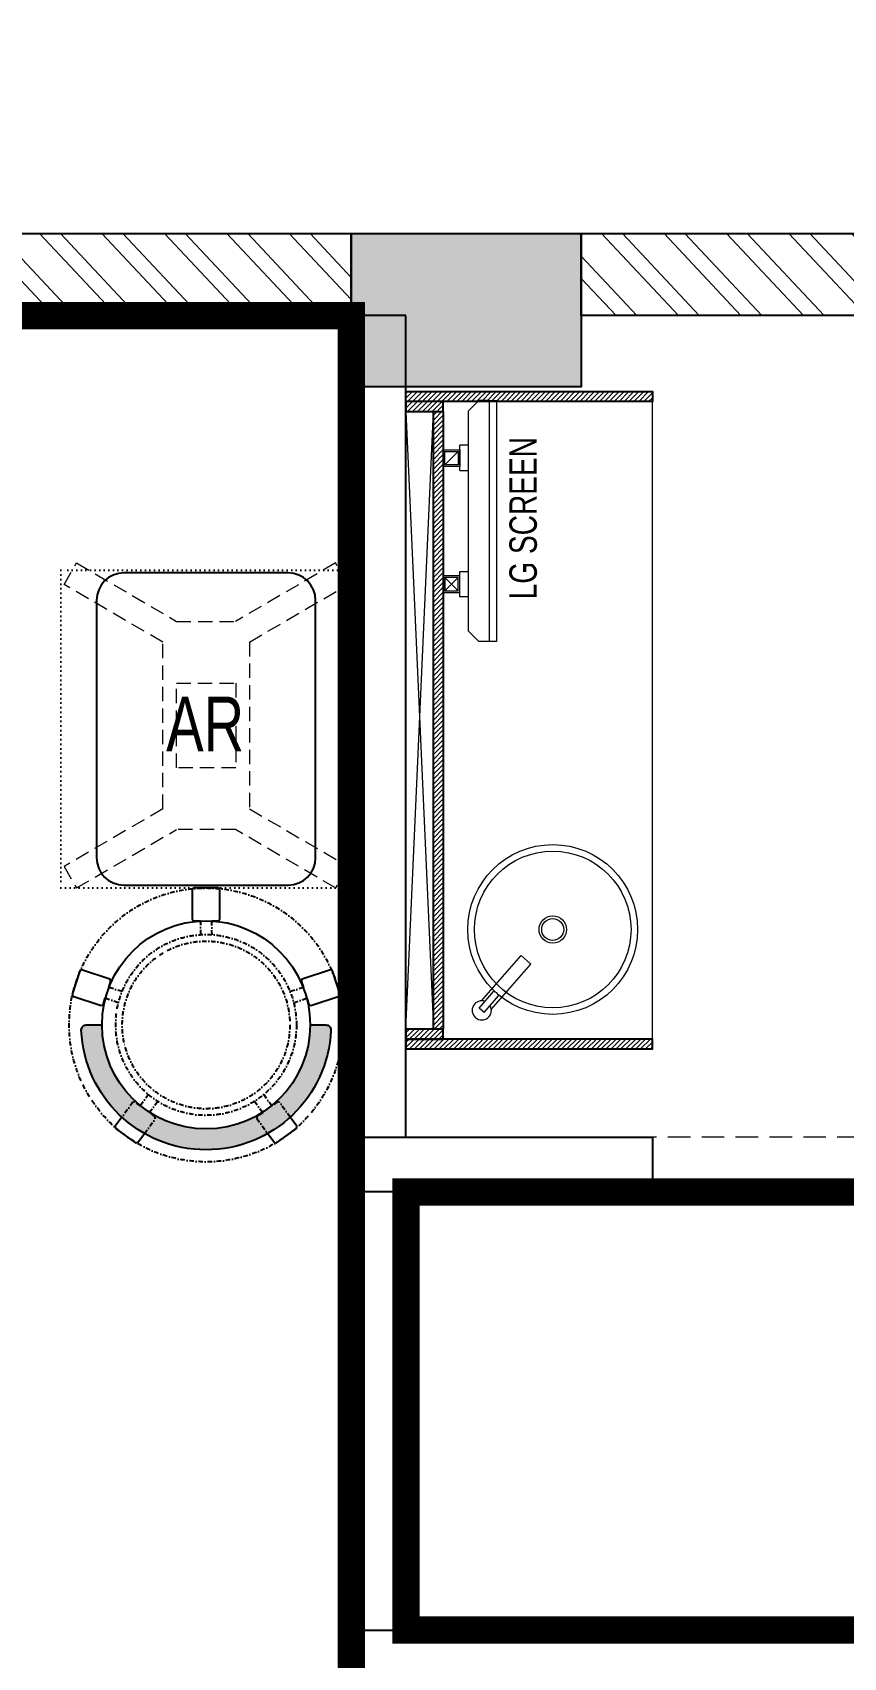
# Model space of a CAD drawing. Header units: feet. Extents: x 7280033 to 7299191, y -5590214 to -5578860.
# Drawn here: x 7291259 to 7292740, y -5582084 to -5579117 of the extents above; entities that cross this region are included whole.
import ezdxf

# ---------------------------------------------------------------- set-up
doc = ezdxf.new("R2010")
doc.units = ezdxf.units.FT
doc.header["$LTSCALE"] = 33
doc.header["$MEASUREMENT"] = 0
for name, pattern in [('a_p6_plan_L18$0$HIDDEN', [0.375, 0.25, -0.125]), ('ACAD_ISO03W100', [30, 12, -18]), ('DASHDOT2', [0.5, 0.25, -0.125, 0, -0.125]), ('DOT', [0.25, 0, -0.25]), ('HIDDEN2', [4.7624999999999975, 3.174999999999998, -1.587499999999999])]:
    doc.linetypes.add(name, pattern=pattern)
doc.layers.add('A-WALL', color=1, linetype='Continuous')
doc.layers.add('column', color=10, linetype='Continuous')
for name, color, linetype, lineweight in [('Floor-Unit', 1, 'Continuous', 13), ('HATCH', 9, 'Continuous', 9), ('LENS-CURTAIN', 5, 'a_p6_plan_L18$0$HIDDEN', 9), ('LENS-PARTITION', 21, 'Continuous', 25), ('LENS-TEXT', 31, 'Continuous', 5), ('LENS_DIMENSION', 193, 'Continuous', 0), ('LK-FF&E FLOOR', 1, 'Continuous', 9), ('LK-FF&E WALL', 1, 'Continuous', 9), ('LK-FLUTTED FINISH', 20, 'Continuous', 30), ('LK-IT', 3, 'Continuous', 18), ('LK-MIRROR', 133, 'Continuous', 13), ('LK-TILES FINISH', 251, 'Continuous', 5), ('LN-ELEVATION-1', 81, 'Continuous', 25), ('LN-ELEVATION-2', 103, 'Continuous', 20), ('LN-ELEVATION-3', 125, 'Continuous', 18), ('LN-ELEVATION-4', 145, 'Continuous', 13), ('LN-HATCH', 251, 'Continuous', 0), ('TV', 92, 'Continuous', 18)]:
    doc.layers.add(name, color=color, linetype=linetype, lineweight=lineweight)
doc.styles.add('LK TXT', font='GILC____.TTF', dxfattribs={"height": 100})
doc.styles.get("Standard").update_dxf_attribs({"font": 'GILC____.TTF'})

# ---------------------------------------------------------------- blocks, each defined once
blk = doc.blocks.new('A$C65946c4b')
at = {"layer": 'column'}
h = blk.add_hatch(color=8, dxfattribs=at)
h.dxf.hatch_style = 1
h.paths.add_polyline_path([(-9425, 1900), (-9425, 2500), (-9875, 2500), (-9875, 1900)])
h.paths.add_polyline_path([(-5545, 1900), (-5545, 2300), (-5965, 2300), (-5965, 2150), (-5965, 1900)])
h.paths.add_polyline_path([(-2945, 1900), (-2945, 2300), (-3365, 2300), (-3365, 1900)])
h.paths.add_polyline_path([(-5780, 6520), (-5780, 6800), (-6200, 6800), (-6200, 6520)])
h.paths.add_polyline_path([(-9425, 6167), (-9425, 7047), (-9875, 7047), (-9875, 6167)])
h.paths.add_polyline_path([(-9425, 10197), (-9425, 11097), (-9875, 11097), (-9875, 10197)])
h.paths.add_polyline_path([(-5780, 10450), (-5780, 10730), (-6200, 10730), (-6200, 10450)])
h.paths.add_polyline_path([(0, 6520), (0, 6800), (-450, 6800), (-450, 6520)])
h.paths.add_polyline_path([(-30, 10450), (-30, 10457.9264347218), (-30, 10730), (-450, 10730), (-450, 10450)])
h.paths.add_polyline_path([(5600, 10290), (5600, 10730), (5150, 10730), (5150, 10290)])
at = {"layer": 'LN-HATCH'}
h = blk.add_hatch(dxfattribs=at)
h.set_pattern_fill('ANSI32', color=256, scale=222, angle=88.10999999999999)
h.set_pattern_definition([(133.11, (-3282072.577467541, 5471242.885349189), (-60.77608072651567, -56.89314995255626), []), (133.11, (-3282071.283157284, 5471282.108426016), (-60.77608072651567, -56.89314995255626), [])])
h.paths.add_polyline_path([(-5965, 2150), (-9425, 2150), (-9425, 1900), (-5965, 1900)])
h.paths.add_polyline_path([(-5545, 2150), (-3365, 2150), (-3365, 1900), (-5545, 1900)])
h.paths.add_polyline_path([(-2945, 2150), (-250, 2150), (-250, 6520), (0, 6520), (0, 1900), (-2945, 1900)])
h.paths.add_polyline_path([(5600, 7707.926434721797), (5600, 6550), (0, 6550), (0, 6800), (5150, 6800), (5150, 8850), (5420, 8850), (5420, 9390), (5150, 9390), (5150, 9540), (5600, 9540), (5600, 7957.926434721797), (5750, 7957.926434721797), (5750, 7707.926434721797)])
h.paths.add_polyline_path([(6500, 7707.926434721797), (6900, 7707.926434721797), (6900, 10730), (5600, 10730), (5600, 10457.9264347218), (6650, 10457.9264347218), (6650, 7957.926434721797), (6500, 7957.926434721797)])
h.paths.add_polyline_path([(-30, 10730), (5150, 10730), (5150, 10580), (-30, 10580)])
h.paths.add_polyline_path([(-5780, 10730), (-450, 10730), (-450, 10580), (-5780, 10580)])
h.paths.add_polyline_path([(-9425, 10730), (-6200, 10730), (-6200, 10580), (-9425, 10580)])
at = {"layer": 'A-WALL'}
for points in [[(-5780, 10730), (-450, 10730), (-450, 10580), (-5780, 10580)], [(-30, 10730), (5150, 10730), (5150, 10580), (-30, 10580)]]:
    blk.add_lwpolyline(points, close=True, dxfattribs=at)
at = {"layer": 'column'}
blk.add_lwpolyline([(-450, 10730), (-30, 10730), (-30, 10450), (-450, 10450)], close=True, dxfattribs=at)
blk = doc.blocks.new('AR')
at = {"layer": 'LN-ELEVATION-2', "linetype": 'DOT', "lineweight": 25}
blk.add_lwpolyline([(0, 13.41378593863919), (530, 13.41378593863919), (530, 593.4137859386392), (0, 593.4137859386392)], close=True, dxfattribs=at)
at = {"layer": 'LN-ELEVATION-2', "lineweight": 25}
blk.add_lwpolyline([(465, 68.22063546301797), (465, 538.2206354630179, 0.4142135623730951), (415, 588.2206354630177), (115, 588.2206354630177, 0.4142135623730951), (65, 538.2206354630179), (65, 68.22063546301797, 0.4142135623730951), (115, 18.22063546301797), (415, 18.22063546301797, 0.4142135623730951)], format="xyb", close=True, dxfattribs=at)
at = {"layer": 'LN-ELEVATION-4', "linetype": 'HIDDEN2', "ltscale": 0.25}
for points in [[(185.8456009030342, 448.8780772723258), (5.888936847448348, 554.0078910568263), (28.48512306064368, 593.350836840691), (211.0874861851335, 486.6754184374586)], [(344.154399111867, 448.8780772762837), (524.1110631600021, 554.0078910947777), (501.5148769393563, 593.3508368753828), (318.9125138223171, 486.6754184374586)], [(211.0874861851335, 486.6754184376913), (318.9125138223171, 486.6754184376913)], [(185.8456009030342, 144.472759603057), (185.8456009030342, 448.8780772723258)], [(344.154399111867, 448.8780772762837), (344.154399111867, 144.4727595990989)], [(185.8456009030342, 144.472759603057), (5.888936847448348, 39.34294581855647), (28.48512306064368, 3.46917659e-08), (211.0874861851335, 106.6754184379242)], [(344.154399111867, 144.4727595990989), (524.1110631600021, 39.34294578060508), (501.5148769393563, 0), (318.9125138223171, 106.6754184379242)], [(318.9125138223171, 106.6754184376914), (211.0874861851335, 106.6754184376914)]]:
    blk.add_lwpolyline(points, dxfattribs=at)
blk.add_lwpolyline([(210.8456009030342, 373.9866790841333), (319.154399111867, 373.9866790841333), (319.154399111867, 219.3641577917151), (210.8456009030342, 219.3641577917151)], close=True, dxfattribs=at)
blk = doc.blocks.new('DR STOOL')
at = {"layer": 'HATCH'}
h = blk.add_hatch(dxfattribs=at)
h.set_pattern_fill('ANSI36', color=250, angle=-90.00000000000001)
h.set_pattern_definition([(315, (-227.8099174643867, 917.3997257252777), (6.173926083235043, -1.683798022700468), [7.9375, -1.587499999999999, 0, -1.587499999999999])])
edge = h.paths.add_edge_path()
edge.add_line((-190.0000000041909, 4.511094e-10), (-218.6899174675346, 4.511094e-10))
edge.add_arc((-218.6899174670689, 9.120000000388245), 9.119999999940092, 177.6119845363388, 269.9999999996136, ccw=False)
edge.add_arc((-1.8626451e-09, 3.565219e-10), 228.000000002257, 2.3880154632688004, 177.6119845367313, ccw=False)
edge.add_arc((218.6899174633436, 9.120000000497384), 9.120000000051716, -90.00000000034493, 2.3880154629299, ccw=False)
edge.add_line((218.6899174633436, 4.511094e-10), (190, 4.511094e-10))
edge.add_arc((-1.8626451e-09, 4.511094e-10), 190.000000001979, -1.27e-14, 180)
at = {"layer": 'LN-ELEVATION-1', "color": 1, "ltscale": 100}
for p, q in [((-128.6221585394814, 215.4841044476634), (-165.2704676063731, 189.0243927398114)), ((-124.7228340068832, 214.8545704018979), (-128.6221585394814, 215.4841044476634)), ((-112.6981821293011, 198.1996966340157), (-124.7228340068832, 214.8545704018979)), ((124.7553772013634, 214.9803744515593), (112.5488144652918, 198.2845540212292)), ((128.7014972954057, 215.5933048763618), (124.7553772013634, 214.9803744515593)), ((128.7014972954057, 215.5933048763618), (124.7553772013634, 214.9803744515593)), ((165.1911288509145, 188.915192311113), (128.7014972954057, 215.5933048763618)), ((165.1911288509145, 188.915192311113), (128.7014972954057, 215.5933048763618)), ((-165.2704676063731, 189.0243927398114), (-165.9069543029182, 185.0820035930228)), ((-165.9069543029182, 185.0820035930228), (-153.8003208162263, 168.3135803133482)), ((153.6734594982117, 168.4294150282658), (165.7973639420234, 185.0121775862135)), ((165.7973639420234, 185.0121775862135), (165.1911288509145, 188.915192311113)), ((165.7973639420234, 185.0121775862135), (165.1911288509145, 188.915192311113)), ((-242.9550312487409, -52.24013893969095), (-244.7482102331705, -55.75945052818861)), ((-244.7482102331705, -55.75945052818861), (-230.7800458371639, -98.74904560100549)), ((-191.2928382232785, -35.45407700946089), (-242.9550312487409, -52.24013893969095)), ((-187.9259491492994, -37.1695928365807), (-191.2928382232785, -35.45407700946089)), ((-184.1424400564283, -48.81403796559607), (-187.9259491492994, -37.1695928365807)), ((188.0651108901948, -36.96233201187715), (184.0504167033359, -49.19388854173303)), ((191.3981811110861, -35.27656588272658), (188.0651108901948, -36.96233201187715)), ((243.0100176925771, -52.21682526778022), (191.3981811110861, -35.27656588272658)), ((230.715890809428, -98.7280946081737), (244.8123673382215, -55.78040257930116)), ((244.8123673382215, -55.78040257930116), (243.0100176925771, -52.21682526778022)), ((-227.2218665438704, -100.5620286722478), (-175.5596735184081, -83.7759667420105)), ((-173.8639617776498, -80.4479453730819), (-177.8421125086024, -68.2044548037811)), ((-175.5596735184081, -83.7759667420105), (-173.8639617776498, -80.4479453730819)), ((177.6922140880488, -68.56540505095472), (173.8739495249465, -80.1985000452405)), ((173.8739495249465, -80.1985000452405), (175.5794035866856, -83.5704969359358)), ((175.5794035866856, -83.5704969359358), (227.1912401677109, -100.5107563209894)), ((-230.7800458371639, -98.74904560100549), (-227.2218665438704, -100.5620286722478)), ((227.1912401677109, -100.5107563209894), (230.715890809428, -98.7280946081737)), ((-22.72193054761737, -190.2142363802995), (-25.39390889601782, -192.886214728569)), ((-25.39390889601782, -192.886214728569), (-25.39390889601782, -247.2070584567482)), ((-10.47823652112856, -190.2142363802995), (-22.72193054761737, -190.2142363802995)), ((22.78362171910703, -190.2142363802995), (9.910054048988968, -190.2142363802995)), ((25.42475448176265, -192.8553691428751), (22.78362171910703, -190.2142363802995)), ((25.42475448176265, -247.1762128710543), (25.42475448176265, -192.8553691428751)), ((-25.39390889601782, -247.2070584567482), (-22.60096735274419, -250)), ((-22.60096735274419, -250), (22.60096735274419, -250)), ((22.60096735274419, -250), (25.42475448176265, -247.1762128710543))]:
    blk.add_line(p, q, dxfattribs=at)
at = {"layer": 'LN-ELEVATION-1', "linetype": 'DASHDOT2'}
for p, q in [((-92.92521573789418, 170.8129362839827), (-112.6981821293011, 198.1996966340157)), ((112.5488144652918, 198.2845540212292), (92.69529851106927, 171.1294289919315)), ((-153.8003208162263, 168.3135803133482), (-134.1093360339291, 141.0403694751003)), ((-103.4542870586738, 159.9154408004979), (-93.52748446213081, 167.0824927485227)), ((-88.15393704269081, 139.4771787207864), (-103.4542870586738, 159.9154408004979)), ((-93.52748446213081, 167.0824927485227), (-92.92521573789418, 170.8129362839827)), ((103.6608748426661, 159.8406005539291), (88.19885099539533, 139.4487815762331)), ((92.69529851106927, 171.1294289919315), (93.26858203159645, 167.4385604566923)), ((93.26858203159645, 167.4385604566923), (103.6608748426661, 159.8406005539291)), ((133.7372852512635, 141.1612321265929), (153.6734594982117, 168.4294150282658)), ((-134.1093360339291, 141.0403694751003), (-130.4219571123831, 140.4450534014686)), ((-130.4219571123831, 140.4450534014686), (-119.9844727469608, 147.9808124662595)), ((-119.9844727469608, 147.9808124662595), (-105.3687285655178, 126.9741353208374)), ((105.4096150295809, 126.94019481352), (120.1194891873747, 147.8074627162714)), ((120.1194891873747, 147.8074627162714), (130.0033113472163, 140.5812532722048)), ((130.0033113472163, 140.5812532722048), (133.7372852512635, 141.1612321265929)), ((-159.954806596972, -40.49024384317454), (-184.1424400564283, -48.81403796559607)), ((184.0504167033359, -49.19388854173303), (159.8786162491887, -40.79004861696012)), ((-177.8421125086024, -68.2044548037811), (-153.4148110738024, -60.73628028803068)), ((153.3006618716754, -61.02382378749462), (177.6922140880488, -68.56540505095472)), ((-10.92024635523557, -164.6382343793375), (-10.47823652112856, -190.2142363802995)), ((9.910054048988968, -190.2142363802995), (10.35584833659231, -164.674698740353))]:
    blk.add_line(p, q, dxfattribs=at)
at = {"layer": 'LN-ELEVATION-1', "color": 1, "ltscale": 100}
blk.add_lwpolyline([(-190.0000000023283, 0), (-218.6899174656719, 0, -0.4264743413925903), (-227.8019973598421, 9.5, -0.959166304662544), (227.8019973593764, 9.5, -0.4264743413925903), (218.6899174647406, 0), (190.0000000013969, 0)], format="xyb", dxfattribs=at)
at = {"layer": 'LN-ELEVATION-1', "linetype": 'DASHDOT2'}
for radius in [250, 165, 153]:
    blk.add_circle((0, 0), radius, dxfattribs=at)
at = {"layer": 'LN-ELEVATION-1', "color": 1, "ltscale": 100}
blk.add_circle((0, 0), 190, dxfattribs=at)
blk = doc.blocks.new('rtf')
at = {"color": 0, "linetype": 'ByBlock', "lineweight": -2}
for p, q in [((16425.26329468148, -172793.1007600746), (16535.26329468148, -172793.1007600746)), ((16535.26329468148, -172793.1007600746), (16535.26329468148, -172817.1007600746)), ((16412.5253540573, -172798.8148984113), (16452.40026456733, -172798.8148984113)), ((16412.5253540573, -172810.8148984113), (16412.5253540573, -172798.8148984113)), ((16412.5253540573, -172810.8148984113), (16452.40026456733, -172810.8148984113)), ((16425.26329468148, -172817.1007600746), (16535.26329468148, -172817.1007600746))]:
    blk.add_line(p, q, dxfattribs=at)
for centre, radius, start, end in [((16412.5253540573, -172805.1007600746), 17.5, 21.05058810897431, 340.9421780194656), ((16444.53660690578, -172804.8148984114), 9.891264419597851, 322.656233941354, 37.34376605891414)]:
    blk.add_arc(centre, radius, start, end, dxfattribs=at)
blk = doc.blocks.new('dsg')
at = {"color": 0, "linetype": 'ByBlock', "lineweight": -2}
for radius in [155, 143, 25, 20]:
    blk.add_circle((11491.5035008227, -171102.5847399924), radius, dxfattribs=at)
blk.add_blockref('rtf', (-5117.472106590168, 1702.9323767405), dxfattribs=at)
blk = doc.blocks.new('CLINIC - CABINET SINK')
at = {"layer": 'LN-HATCH', "ltscale": 0.5}
h = blk.add_hatch(dxfattribs=at)
h.set_pattern_fill('ANSI31', color=256, scale=2)
h.set_pattern_definition([(45, (4052861.500382861, 1708016.355767586), (-4.490128060534575, 4.490128060534575), [])])
h.paths.add_polyline_path([(-563.359543572413, 156.9999999999999), (564.640456427587, 156.9999999999999), (564.640456427587, 174.9999999999999), (-563.359543572413, 174.9999999999999)])
h.paths.add_polyline_path([(582.6404564275867, 225), (600.6404564275867, 225), (600.6404564275867, -225), (582.6404564275867, -225)])
h.paths.add_polyline_path([(564.640456427587, 225), (582.6404564275867, 225), (582.6404564275867, 156.9999999999999), (564.640456427587, 156.9999999999999)])
h.paths.add_polyline_path([(-581.359543572413, 225), (-599.359543572413, 225), (-599.359543572413, -225), (-581.359543572413, -225)])
h.paths.add_polyline_path([(-581.359543572413, 225), (-563.359543572413, 225), (-563.359543572413, 156.9999999999999), (-581.359543572413, 156.9999999999999)])
at = {"layer": 'LN-ELEVATION-1', "ltscale": 0.5}
for points in [[(-581.359543572413, 225), (-599.359543572413, 225), (-599.359543572413, -225), (-581.359543572413, -225)], [(-581.359543572413, 225), (-563.359543572413, 225), (-563.359543572413, 156.9999999999999), (-581.359543572413, 156.9999999999999)], [(564.640456427587, 225), (582.6404564275867, 225), (582.6404564275867, 156.9999999999999), (564.640456427587, 156.9999999999999)], [(582.6404564275867, 225), (600.6404564275867, 225), (600.6404564275867, -225), (582.6404564275867, -225)], [(-563.359543572413, 156.9999999999999), (564.640456427587, 156.9999999999999), (564.640456427587, 174.9999999999999), (-563.359543572413, 174.9999999999999)]]:
    blk.add_lwpolyline(points, close=True, dxfattribs=at)
at = {"layer": 'LN-ELEVATION-2', "ltscale": 0.5}
blk.add_line((582.6404564275867, -225), (-581.359543572413, -225), dxfattribs=at)
at = {"layer": 'LN-HATCH', "ltscale": 0.5}
for p, q in [((564.640456427587, 225), (-563.359543572413, 174.9999999999999)), ((-563.359543572413, 225), (564.640456427587, 174.9999999999999))]:
    blk.add_line(p, q, dxfattribs=at)
at = {"layer": 'LN-ELEVATION-3', "xscale": -1, "rotation": 41.1558274151866}
blk.add_blockref('dsg', (-103569.3304926871, 136346.6509754679), dxfattribs=at)
blk = doc.blocks.new('CLINIC SCREEN')
at = {"layer": 'TV'}
for p, q in [((-103.1090284836336, 42.85441964946222), (-127.4114311772946, 18.55201695591665)), ((-127.4114311772946, 42.85441964946222), (-103.1090284836336, 18.55201695591665)), ((102.7052824410566, 42.85441964946222), (127.007685134602, 18.55201695591665))]:
    blk.add_line(p, q, dxfattribs=at)
at = {"layer": 'TV', "ltscale": 12}
for p, q in [((-220.0000000000082, -19.41163062257681), (-200.5883693773149, 0)), ((200.5883693773149, 0), (-200.5883693773149, 0)), ((-138.5315413423604, 0), (-138.5315413423604, 15.514207008644)), ((-138.5315413423604, 15.514207008644), (-91.98892031613741, 15.514207008644)), ((-91.98892031613741, 15.514207008644), (-91.98892031613741, 0)), ((91.98892031610741, 15.514207008644), (91.98892031610741, 0)), ((91.98892031610741, 15.514207008644), (138.5315413423595, 15.514207008644)), ((138.5315413423595, 0), (138.5315413423595, 15.514207008644)), ((219.9999999999918, -19.41163062257681), (200.5883693773149, 0)), ((-220.0000000000082, -38.82326124538668), (-220.0000000000082, -19.41163062257681)), ((219.9999999999918, -38.82326124538668), (219.9999999999918, -19.41163062257681))]:
    blk.add_line(p, q, dxfattribs=at)
at = {"layer": 'TV'}
for points in [[(-130.4492315140169, 15.51421661919448), (-100.0712281470269, 15.51421661919448), (-100.0712281470269, 45.89221998606814), (-130.4492315140169, 45.89221998606814)], [(-127.4114311772946, 18.55201695591665), (-103.1090284836336, 18.55201695591665), (-103.1090284836336, 42.85441964946222), (-127.4114311772946, 42.85441964946222)], [(130.0454854713243, 15.51421661919448), (99.66748210433435, 15.51421661919448), (99.66748210433435, 45.89221998606814), (130.0454854713243, 45.89221998606814)], [(127.007685134602, 18.55201695591665), (102.7052824410566, 18.55201695591665), (102.7052824410566, 42.85441964946222), (127.007685134602, 42.85441964946222)]]:
    blk.add_lwpolyline(points, close=True, dxfattribs=at)
at = {"layer": 'TV', "ltscale": 12}
blk.add_lwpolyline([(-220.0000000000082, -51.71278328332107), (-220.0000000000082, -38.82326124538668), (219.9999999999918, -38.82326124538668), (219.9999999999918, -51.71278328332107)], close=True, dxfattribs=at)
at = {"layer": 'Floor-Unit', "color": 0, "ltscale": 2, "insert": (5.199680584678389, -100.4085774972336), "char_height": 50, "attachment_point": 5}
blk.add_mtext_dynamic_manual_height_columns('LG SCREEN', width=466.4796511627907, gutter_width=12.5, heights=[0], dxfattribs=at)

msp = doc.modelspace()

# ---------------------------------------------------------------- linework, layer by layer
at = {"layer": 'LENS-CURTAIN', "ltscale": 5}
for points in [[(7292391.077649961, -5581233.918900275), (7293141.077649961, -5581233.918900275), (7293141.077649961, -5581133.918900275), (7292391.077649961, -5581133.918900275)], [(7291941.077649969, -5582033.918900275), (7291841.077649969, -5582033.918900275), (7291841.077649969, -5581233.918900275), (7291941.077649969, -5581233.918900275)]]:
    msp.add_lwpolyline(points, close=True, dxfattribs=at)
at = {"layer": 'LENS-PARTITION'}
for points in [[(7291941.077649969, -5579633.918900274), (7291841.077649969, -5579633.918900274), (7291841.077649969, -5581133.918900274), (7291941.077649969, -5581133.918900274)], [(7292391.077649961, -5581233.918900275), (7291841.077649969, -5581233.918900275), (7291841.077649969, -5581133.918900274), (7292391.077649961, -5581133.918900274)], [(7295291.077649969, -5582133.918900276), (7291841.077649969, -5582133.918900274), (7291841.077649969, -5582033.918900275), (7295291.077649969, -5582033.918900277)]]:
    msp.add_lwpolyline(points, close=True, dxfattribs=at)
at = {"layer": 'LK-FLUTTED FINISH', "linetype": 'ACAD_ISO03W100', "ltscale": 0.05, "const_width": 50}
msp.add_lwpolyline([(7291841.077649969, -5581233.918900275), (7291841.077649969, -5583693.918900273), (7292041.07764997, -5583693.918900273), (7292041.07764997, -5586463.918900274)], dxfattribs=at)
at = {"layer": 'LK-MIRROR', "linetype": 'ACAD_ISO03W100', "ltscale": 0.05, "const_width": 50}
msp.add_lwpolyline([(7291841.077649969, -5581233.918900275), (7291841.077649969, -5579633.918900274), (7290966.07764997, -5579633.918900274)], dxfattribs=at)
at = {"layer": 'LK-TILES FINISH', "color": 212, "linetype": 'ACAD_ISO03W100', "ltscale": 0.05, "const_width": 50}
msp.add_lwpolyline([(7295190.482095101, -5581233.918900254), (7291941.077649969, -5581233.918900275), (7291941.077649969, -5582033.918900275), (7295191.077649969, -5582033.918900277)], dxfattribs=at)

# ---------------------------------------------------------------- block references
at = {"layer": 'LENS_DIMENSION'}
msp.add_blockref('A$C65946c4b', (7292291.07764997, -5590213.918900274), dxfattribs=at)
at = {"layer": 'LK-FF&E FLOOR', "rotation": 180}
for name, p in [('AR', (7291841.077649969, -5580085.505114334)), ('DR STOOL', (7291576.07764997, -5580928.918900274))]:
    msp.add_blockref(name, p, dxfattribs=at)
at = {"layer": 'LK-FF&E WALL', "xscale": -1, "rotation": 90}
msp.add_blockref('CLINIC - CABINET SINK', (7292166.077649969, -5580372.04988765), dxfattribs=at)
at = {"layer": 'LK-IT', "rotation": 90.00000000000007}
msp.add_blockref('CLINIC SCREEN', (7292054.969869946, -5580008.918900274), dxfattribs=at)

# ---------------------------------------------------------------- texts
at = {"layer": 'LENS-TEXT', "color": 0, "linetype": 'Continuous', "ltscale": 3, "insert": (7291574.420613062, -5580379.434456216), "char_height": 100, "attachment_point": 5, "style": 'LK TXT'}
msp.add_mtext_dynamic_manual_height_columns('AR', width=237.4408088319178, gutter_width=12.5, heights=[0], dxfattribs=at)

doc.saveas('drawing.dxf')
